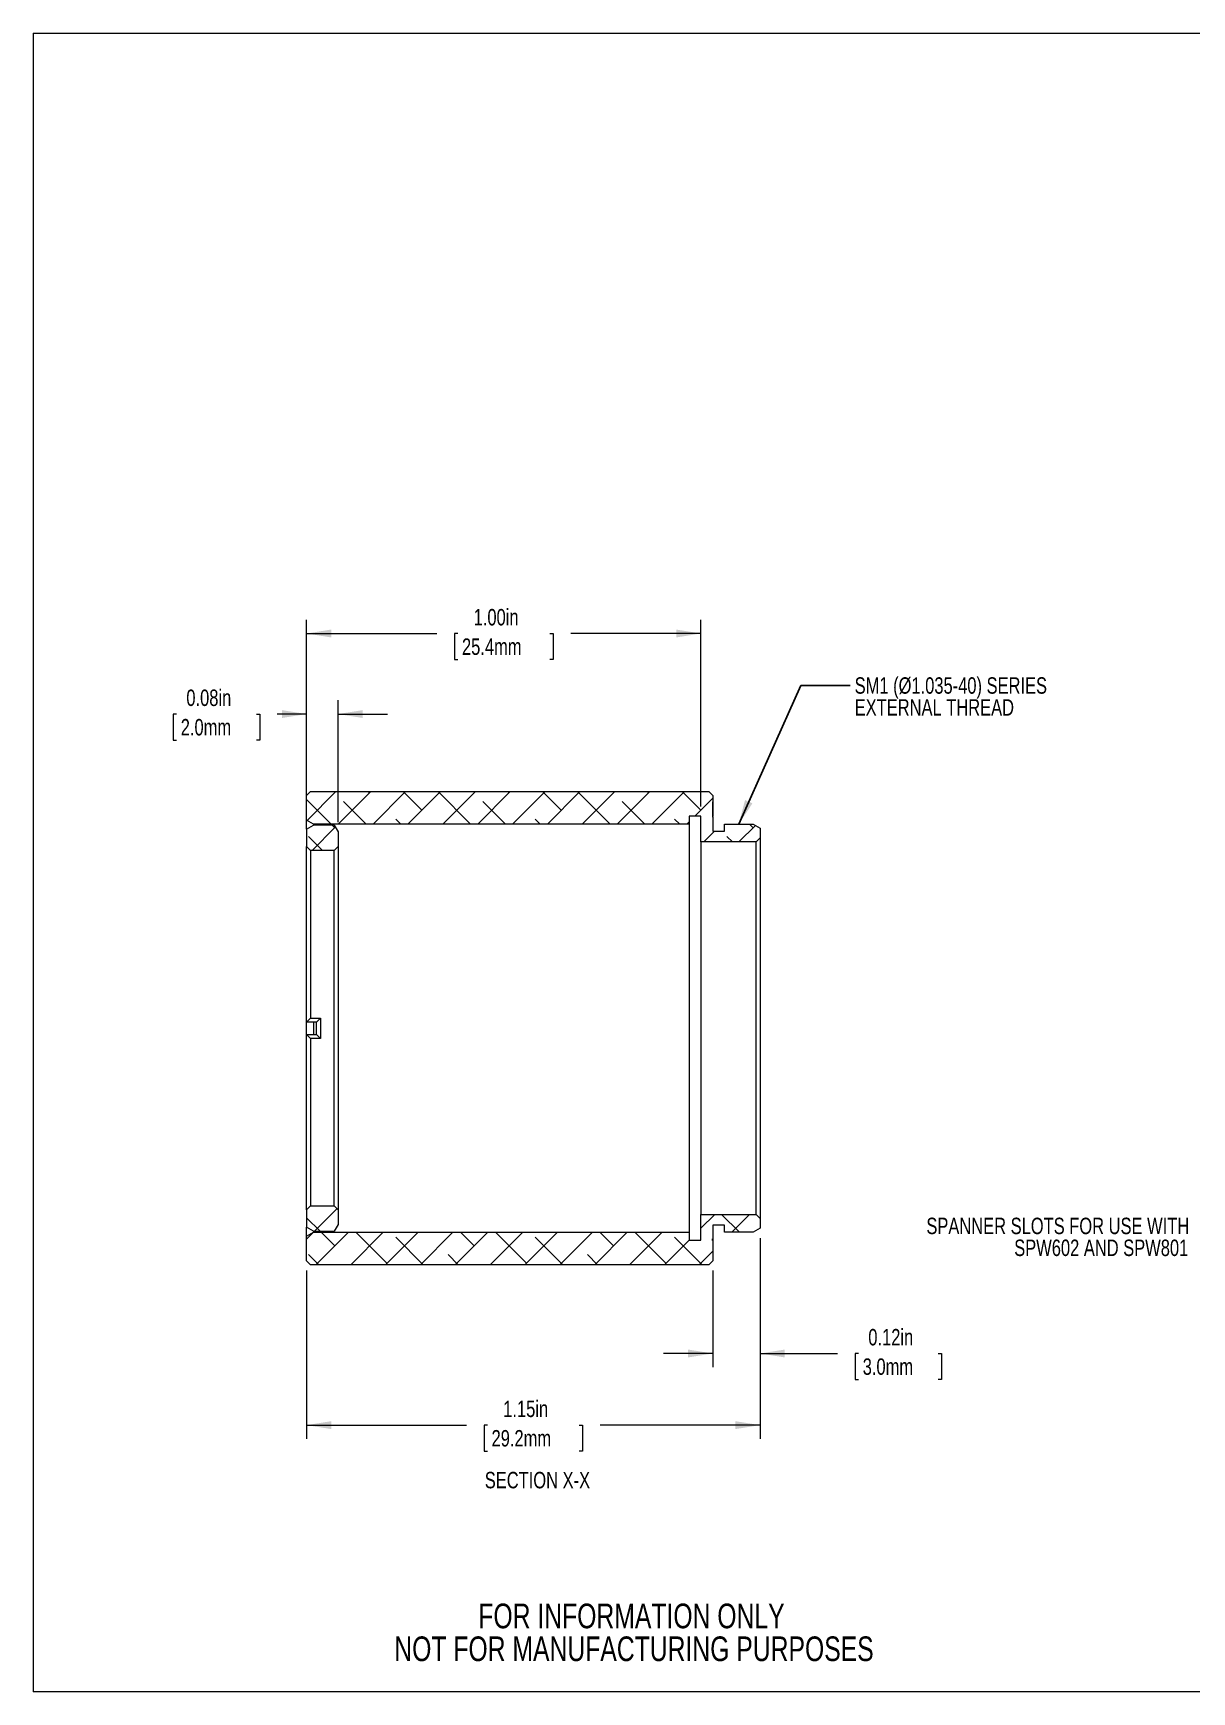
# Model space of a CAD drawing. Header units: inches. Extents: x 0.1 to 10.9, y 0 to 8.5.
# Drawn here: x 0.06 to 5.94, y 0.04 to 8.45 of the extents above; entities that cross this region are included whole.
import ezdxf

# ---------------------------------------------------------------- set-up
doc = ezdxf.new("R2010")
doc.units = ezdxf.units.IN
doc.header["$MEASUREMENT"] = 0
doc.styles.add('SLDTEXTSTYLE0', font='TXT', dxfattribs={"width": 0.75})
doc.dimstyles.new('SLDDIMSTYLE1', dxfattribs={"dimtxt": 0.18, "dimasz": 0.125, "dimexe": 0, "dimexo": 0.0625, "dimgap": 0, "dimtad": 0, "dimtih": 1, "dimtoh": 1, "dimdec": 0, "dimrnd": 1e-09, "dimzin": 0, "dimdsep": 46, "dimtxsty": 'Standard', "dimsah": 1, "dimcen": 0.09, "dimadec": 0, "dimazin": 0, "dimtfac": 0.125, "dimtdec": 0, "dimtofl": 0, "dimtmove": 0, "dimatfit": 3, "dimfxl": 1, "dimfrac": 2, "dimtolj": 1, "dimtzin": 0, "dimarcsym": 0})
doc.dimstyles.new('SLDDIMSTYLE2', dxfattribs={"dimtxt": 0.083333, "dimasz": 0.125, "dimexe": 0, "dimexo": 0.0625, "dimgap": 0.020833, "dimtad": 0, "dimtih": 1, "dimtoh": 1, "dimlfac": 0.5, "dimrnd": 1e-09, "dimzin": 12, "dimdsep": 46, "dimtxsty": 'SLDTEXTSTYLE0', "dimsah": 1, "dimcen": 0.09, "dimadec": 0, "dimazin": 3, "dimtfac": 1, "dimtofl": 0, "dimtmove": 0, "dimatfit": 3, "dimfxl": 1, "dimfrac": 2, "dimtolj": 1, "dimtzin": 12, "dimarcsym": 0})
doc.dimstyles.new('SLDDIMSTYLE3', dxfattribs={"dimtxt": 0.083333, "dimasz": 0.125, "dimexe": 0, "dimexo": 0.0625, "dimgap": 0.020833, "dimtad": 0, "dimtih": 1, "dimtoh": 1, "dimlfac": 0.5, "dimrnd": 1e-09, "dimdsep": 46, "dimtxsty": 'SLDTEXTSTYLE0', "dimsah": 1, "dimcen": 0.09, "dimadec": 0, "dimazin": 2, "dimtfac": 1, "dimtmove": 0, "dimatfit": 0, "dimfxl": 1, "dimfrac": 2, "dimtolj": 1, "dimtzin": 12, "dimarcsym": 0})
doc.dimstyles.new('SLDDIMSTYLE4', dxfattribs={"dimtxt": 0.083333, "dimasz": 0.125, "dimexe": 0, "dimexo": 0.0625, "dimgap": 0.020833, "dimtad": 0, "dimtih": 1, "dimtoh": 1, "dimlfac": 0.5, "dimrnd": 1e-09, "dimzin": 4, "dimdsep": 46, "dimtxsty": 'SLDTEXTSTYLE0', "dimsah": 1, "dimcen": 0.09, "dimadec": 0, "dimazin": 1, "dimtfac": 1, "dimtofl": 0, "dimtmove": 0, "dimatfit": 3, "dimfxl": 1, "dimfrac": 2, "dimtolj": 1, "dimtzin": 12, "dimarcsym": 0})

# ---------------------------------------------------------------- blocks, each defined once
blk = doc.blocks.new('SW_NOTE_2')
at = {"color": 0, "linetype": 'Continuous', "lineweight": 0, "char_height": 0.125, "attachment_point": 2, "style": 'SLDTEXTSTYLE0'}
for s, insert in [('FOR INFORMATION ONLY', (0.9863, 0.1611)), ('NOT FOR MANUFACTURING PURPOSES', (0.9991, -0.0055))]:
    blk.add_mtext(s, dxfattribs=dict(at, insert=insert))
blk = doc.blocks.new('SW_NOTE_4')
at = {"color": 0, "linetype": 'Continuous', "lineweight": 0, "char_height": 0.083333, "attachment_point": 3, "style": 'SLDTEXTSTYLE0'}
for s, insert in [('SPANNER SLOTS FOR USE WITH', (-0.0332, 0.0392)), ('SPW602 AND SPW801', (-0.038, -0.0719))]:
    blk.add_mtext(s, dxfattribs=dict(at, insert=insert))
blk = doc.blocks.new('_D_1')
at = {"color": 7, "linetype": 'Continuous', "lineweight": 0}
for p, q in [((3.7484, 2.3375), (3.7484, 1.3186)), ((1.4484, 2.1725), (1.4484, 1.3186)), ((1.4484, 1.3886), (2.259, 1.3886)), ((2.3654, 1.3886), (2.3485, 1.3886)), ((2.3485, 1.3886), (2.3485, 1.2561)), ((2.8314, 1.3886), (2.8483, 1.3886)), ((2.8483, 1.3886), (2.8483, 1.2561)), ((3.7484, 1.3886), (2.9378, 1.3886)), ((2.3485, 1.2561), (2.3654, 1.2561)), ((2.8483, 1.2561), (2.8314, 1.2561))]:
    blk.add_line(p, q, dxfattribs=at)
for points in [[(1.4484, 1.3886), (1.5734, 1.3686), (1.5734, 1.4086)], [(3.7484, 1.3886), (3.6234, 1.4086), (3.6234, 1.3686)]]:
    blk.add_solid(points, dxfattribs=at)
at = {"color": 7, "linetype": 'Continuous', "lineweight": 0, "char_height": 0.08333, "attachment_point": 1, "style": 'SLDTEXTSTYLE0'}
for s, insert in [('1.15in', (2.4457, 1.5129)), ('29.2mm', (2.3865, 1.3636))]:
    blk.add_mtext(s, dxfattribs=dict(at, insert=insert))
blk = doc.blocks.new('_D_2')
at = {"color": 7, "linetype": 'Continuous', "lineweight": 0}
for p, q in [((3.7484, 2.3375), (3.7484, 1.6821)), ((3.5084, 2.1725), (3.5084, 1.6821)), ((3.5084, 1.7521), (3.2584, 1.7521)), ((3.7484, 1.7521), (4.141, 1.7521)), ((4.2474, 1.7521), (4.2305, 1.7521)), ((4.2305, 1.7521), (4.2305, 1.6197)), ((4.6519, 1.7521), (4.6688, 1.7521)), ((4.6688, 1.7521), (4.6688, 1.6197)), ((4.2305, 1.6197), (4.2474, 1.6197)), ((4.6688, 1.6197), (4.6519, 1.6197))]:
    blk.add_line(p, q, dxfattribs=at)
for points in [[(3.5084, 1.7521), (3.3834, 1.7721), (3.3834, 1.7321)], [(3.7484, 1.7521), (3.8734, 1.7321), (3.8734, 1.7721)]]:
    blk.add_solid(points, dxfattribs=at)
at = {"color": 7, "linetype": 'Continuous', "lineweight": 0, "char_height": 0.08333, "attachment_point": 1, "style": 'SLDTEXTSTYLE0'}
for s, insert in [('0.12in', (4.297, 1.8765)), ('3.0mm', (4.2686, 1.7271))]:
    blk.add_mtext(s, dxfattribs=dict(at, insert=insert))
blk = doc.blocks.new('_D_3')
at = {"color": 7, "linetype": 'Continuous', "lineweight": 0}
for p, q in [((1.4484, 4.6325), (1.4484, 5.4749)), ((3.4484, 4.5275), (3.4484, 5.4749)), ((1.4484, 5.4049), (2.109, 5.4049)), ((2.2154, 5.4049), (2.1985, 5.4049)), ((2.1985, 5.4049), (2.1985, 5.2725)), ((2.6814, 5.4049), (2.6983, 5.4049)), ((2.6983, 5.4049), (2.6983, 5.2725)), ((3.4484, 5.4049), (2.7878, 5.4049)), ((2.1985, 5.2725), (2.2154, 5.2725)), ((2.6983, 5.2725), (2.6814, 5.2725))]:
    blk.add_line(p, q, dxfattribs=at)
for points in [[(1.4484, 5.4049), (1.5734, 5.3849), (1.5734, 5.4249)], [(3.4484, 5.4049), (3.3234, 5.4249), (3.3234, 5.3849)]]:
    blk.add_solid(points, dxfattribs=at)
at = {"color": 7, "linetype": 'Continuous', "lineweight": 0, "char_height": 0.08333, "attachment_point": 1, "style": 'SLDTEXTSTYLE0'}
for s, insert in [('1.00in', (2.2957, 5.5292)), ('25.4mm', (2.2365, 5.3799))]:
    blk.add_mtext(s, dxfattribs=dict(at, insert=insert))
blk = doc.blocks.new('_D_4')
at = {"color": 7, "linetype": 'Continuous', "lineweight": 0}
for p, q in [((1.4484, 4.4625), (1.4484, 5.0662)), ((1.6084, 4.4479), (1.6084, 5.0662)), ((0.7893, 4.9962), (0.7724, 4.9962)), ((0.7724, 4.9962), (0.7724, 4.8638)), ((1.1938, 4.9962), (1.2107, 4.9962)), ((1.2107, 4.9962), (1.2107, 4.8638)), ((1.4484, 4.9962), (1.3002, 4.9962)), ((1.6084, 4.9962), (1.8584, 4.9962)), ((0.7724, 4.8638), (0.7893, 4.8638)), ((1.2107, 4.8638), (1.1938, 4.8638))]:
    blk.add_line(p, q, dxfattribs=at)
for points in [[(1.4484, 4.9962), (1.3234, 5.0162), (1.3234, 4.9762)], [(1.6084, 4.9962), (1.7334, 4.9762), (1.7334, 5.0162)]]:
    blk.add_solid(points, dxfattribs=at)
at = {"color": 7, "linetype": 'Continuous', "lineweight": 0, "char_height": 0.08333, "attachment_point": 1, "style": 'SLDTEXTSTYLE0'}
for s, insert in [('0.08in', (0.8388, 5.1205)), ('2.0mm', (0.8104, 4.9712))]:
    blk.add_mtext(s, dxfattribs=dict(at, insert=insert))
blk = doc.blocks.new('SW_NOTE_5')
at = {"color": 0, "linetype": 'Continuous', "lineweight": 0, "char_height": 0.083333, "attachment_point": 1, "style": 'SLDTEXTSTYLE0'}
for s, insert in [('SM1 (Ø1.035-40) SERIES', (0.0227, 0.0411)), ('EXTERNAL THREAD', (0.0227, -0.07))]:
    blk.add_mtext(s, dxfattribs=dict(at, insert=insert))

msp = doc.modelspace()

# ---------------------------------------------------------------- hatches: boundary and pattern name
at = {"linetype": 'Continuous', "lineweight": 0}
h = msp.add_hatch(dxfattribs=at)
h.set_pattern_fill('ANSI38', style=0)
edge = h.paths.add_edge_path(flags=0)
edge.add_line((3.7484, 4.3675), (3.7484, 4.4175))
edge.add_spline(control_points=[(3.7484, 4.4175), (3.7368, 4.4242), (3.7253, 4.4308), (3.7137, 4.4375)], knot_values=[0.017629, 0.017629, 0.017629, 0.017629, 0.018137, 0.018137, 0.018137, 0.018137], weights=[1, 1, 1, 1], degree=3, periodic=0)
edge.add_line((3.7137, 4.4375), (3.5684, 4.4375))
edge.add_line((3.5684, 4.4375), (3.5684, 4.4015))
edge.add_line((3.5684, 4.4015), (3.5084, 4.4015))
edge.add_line((3.5084, 4.4015), (3.5084, 4.4725))
edge.add_line((3.5084, 4.4725), (3.5064, 4.4725))
edge.add_line((3.5064, 4.4725), (3.5064, 4.5502))
edge.add_line((3.5064, 4.5502), (3.5084, 4.5502))
edge.add_line((3.5084, 4.5502), (3.5084, 4.5825))
edge.add_spline(control_points=[(3.5084, 4.5825), (3.5017, 4.5892), (3.495, 4.5958), (3.4884, 4.6025)], knot_values=[0.107668, 0.107668, 0.107668, 0.107668, 0.108027, 0.108027, 0.108027, 0.108027], weights=[1, 1, 1, 1], degree=3, periodic=0)
edge.add_line((3.4884, 4.6025), (1.4684, 4.6025))
edge.add_spline(control_points=[(1.4684, 4.6025), (1.4617, 4.5958), (1.455, 4.5892), (1.4484, 4.5825)], knot_values=[0.064988, 0.064988, 0.064988, 0.064988, 0.065347, 0.065347, 0.065347, 0.065347], weights=[1, 1, 1, 1], degree=3, periodic=0)
edge.add_line((1.4484, 4.5825), (1.4484, 4.4575))
edge.add_spline(control_points=[(1.4484, 4.4575), (1.4599, 4.4508), (1.4715, 4.4442), (1.483, 4.4375)], knot_values=[0.014756, 0.014756, 0.014756, 0.014756, 0.015264, 0.015264, 0.015264, 0.015264], weights=[1, 1, 1, 1], degree=3, periodic=0)
edge.add_line((1.483, 4.4375), (3.3884, 4.4375))
edge.add_line((3.3884, 4.4375), (3.3884, 4.4775))
edge.add_line((3.3884, 4.4775), (3.4484, 4.4775))
edge.add_line((3.4484, 4.4775), (3.4484, 4.3475))
edge.add_line((3.4484, 4.3475), (3.7284, 4.3475))
edge.add_spline(control_points=[(3.7284, 4.3475), (3.735, 4.3542), (3.7417, 4.3608), (3.7484, 4.3675)], knot_values=[0.054887, 0.054887, 0.054887, 0.054887, 0.055242, 0.055242, 0.055242, 0.055242], weights=[1, 1, 1, 1], degree=3, periodic=0)
h = msp.add_hatch(dxfattribs=at)
h.set_pattern_fill('ANSI38', style=0)
edge = h.paths.add_edge_path(flags=0)
edge.add_spline(control_points=[(1.483, 4.4325), (1.4715, 4.4258), (1.4599, 4.4192), (1.4484, 4.4125)], knot_values=[0.015801, 0.015801, 0.015801, 0.015801, 0.016309, 0.016309, 0.016309, 0.016309], weights=[1, 1, 1, 1], degree=3, periodic=0)
edge.add_line((1.4484, 4.4125), (1.4484, 4.3245))
edge.add_spline(control_points=[(1.4484, 4.3245), (1.455, 4.3178), (1.4617, 4.3112), (1.4684, 4.3045)], knot_values=[0.011723, 0.011723, 0.011723, 0.011723, 0.012083, 0.012083, 0.012083, 0.012083], weights=[1, 1, 1, 1], degree=3, periodic=0)
edge.add_line((1.4684, 4.3045), (1.5884, 4.3045))
edge.add_spline(control_points=[(1.5884, 4.3045), (1.595, 4.3112), (1.6017, 4.3178), (1.6084, 4.3245)], knot_values=[0.05258, 0.05258, 0.05258, 0.05258, 0.052938, 0.052938, 0.052938, 0.052938], weights=[1, 1, 1, 1], degree=3, periodic=0)
edge.add_line((1.6084, 4.3245), (1.6084, 4.3979))
edge.add_spline(control_points=[(1.6084, 4.3979), (1.6017, 4.4094), (1.595, 4.421), (1.5884, 4.4325)], knot_values=[0.047703, 0.047703, 0.047703, 0.047703, 0.048207, 0.048207, 0.048207, 0.048207], weights=[1, 1, 1, 1], degree=3, periodic=0)
edge.add_line((1.5884, 4.4325), (1.483, 4.4325))
h = msp.add_hatch(dxfattribs=at)
h.set_pattern_fill('ANSI38', style=0)
edge = h.paths.add_edge_path(flags=0)
edge.add_spline(control_points=[(1.4484, 2.3925), (1.4599, 2.3858), (1.4715, 2.3792), (1.483, 2.3725)], knot_values=[0.017261, 0.017261, 0.017261, 0.017261, 0.017769, 0.017769, 0.017769, 0.017769], weights=[1, 1, 1, 1], degree=3, periodic=0)
edge.add_line((1.483, 2.3725), (1.5884, 2.3725))
edge.add_spline(control_points=[(1.5884, 2.3725), (1.595, 2.3841), (1.6017, 2.3956), (1.6084, 2.4072)], knot_values=[0.018127, 0.018127, 0.018127, 0.018127, 0.018635, 0.018635, 0.018635, 0.018635], weights=[1, 1, 1, 1], degree=3, periodic=0)
edge.add_line((1.6084, 2.4072), (1.6084, 2.4805))
edge.add_spline(control_points=[(1.6084, 2.4805), (1.6017, 2.4872), (1.595, 2.4938), (1.5884, 2.5005)], knot_values=[0.019873, 0.019873, 0.019873, 0.019873, 0.020232, 0.020232, 0.020232, 0.020232], weights=[1, 1, 1, 1], degree=3, periodic=0)
edge.add_line((1.5884, 2.5005), (1.4684, 2.5005))
edge.add_spline(control_points=[(1.4684, 2.5005), (1.4617, 2.4938), (1.455, 2.4872), (1.4484, 2.4805)], knot_values=[0.013546, 0.013546, 0.013546, 0.013546, 0.013905, 0.013905, 0.013905, 0.013905], weights=[1, 1, 1, 1], degree=3, periodic=0)
edge.add_line((1.4484, 2.4805), (1.4484, 2.3925))
h = msp.add_hatch(dxfattribs=at)
h.set_pattern_fill('ANSI38', style=0)
edge = h.paths.add_edge_path(flags=0)
edge.add_line((3.7484, 2.3875), (3.7484, 2.4375))
edge.add_spline(control_points=[(3.7484, 2.4375), (3.7417, 2.4442), (3.735, 2.4508), (3.7284, 2.4575)], knot_values=[0.0208, 0.0208, 0.0208, 0.0208, 0.021159, 0.021159, 0.021159, 0.021159], weights=[1, 1, 1, 1], degree=3, periodic=0)
edge.add_line((3.7284, 2.4575), (3.4484, 2.4575))
edge.add_line((3.4484, 2.4575), (3.4484, 2.3275))
edge.add_line((3.4484, 2.3275), (3.3884, 2.3275))
edge.add_line((3.3884, 2.3275), (3.3884, 2.3675))
edge.add_line((3.3884, 2.3675), (1.483, 2.3675))
edge.add_spline(control_points=[(1.483, 2.3675), (1.4715, 2.3608), (1.4599, 2.3542), (1.4484, 2.3475)], knot_values=[0.017978, 0.017978, 0.017978, 0.017978, 0.018486, 0.018486, 0.018486, 0.018486], weights=[1, 1, 1, 1], degree=3, periodic=0)
edge.add_line((1.4484, 2.3475), (1.4484, 2.2225))
edge.add_spline(control_points=[(1.4484, 2.2225), (1.455, 2.2158), (1.4617, 2.2092), (1.4684, 2.2025)], knot_values=[0.107668, 0.107668, 0.107668, 0.107668, 0.108027, 0.108027, 0.108027, 0.108027], weights=[1, 1, 1, 1], degree=3, periodic=0)
edge.add_line((1.4684, 2.2025), (3.4884, 2.2025))
edge.add_spline(control_points=[(3.4884, 2.2025), (3.495, 2.2092), (3.5017, 2.2158), (3.5084, 2.2225)], knot_values=[0.064988, 0.064988, 0.064988, 0.064988, 0.065347, 0.065347, 0.065347, 0.065347], weights=[1, 1, 1, 1], degree=3, periodic=0)
edge.add_line((3.5084, 2.2225), (3.5084, 2.3256))
edge.add_line((3.5084, 2.3256), (3.5064, 2.3256))
edge.add_line((3.5064, 2.3256), (3.5064, 2.3337))
edge.add_line((3.5064, 2.3337), (3.5084, 2.3337))
edge.add_line((3.5084, 2.3337), (3.5084, 2.4035))
edge.add_line((3.5084, 2.4035), (3.5684, 2.4035))
edge.add_line((3.5684, 2.4035), (3.5684, 2.3675))
edge.add_line((3.5684, 2.3675), (3.7137, 2.3675))
edge.add_spline(control_points=[(3.7137, 2.3675), (3.7253, 2.3742), (3.7368, 2.3808), (3.7484, 2.3875)], knot_values=[0.01447, 0.01447, 0.01447, 0.01447, 0.014978, 0.014978, 0.014978, 0.014978], weights=[1, 1, 1, 1], degree=3, periodic=0)

# ---------------------------------------------------------------- linework, layer by layer
at = {"color": 7, "linetype": 'Continuous', "lineweight": 0}
for p, q in [((0.0622, 8.4506), (10.9445, 8.4506)), ((0.0622, 8.4506), (0.0622, 0.0356)), ((1.4484, 4.5825), (1.4684, 4.6025)), ((1.4484, 4.4575), (1.4484, 4.5825)), ((1.4684, 4.6025), (3.4884, 4.6025)), ((3.4884, 4.6025), (3.5084, 4.5825)), ((3.5084, 4.5502), (3.5064, 4.5502)), ((3.5064, 4.5502), (3.5064, 4.4725)), ((3.5084, 4.5825), (3.5084, 4.5502)), ((3.4484, 4.4775), (3.3884, 4.4775)), ((3.3884, 4.4775), (3.3884, 4.4375)), ((3.4484, 4.3475), (3.4484, 4.4775)), ((3.5064, 4.5299), (3.5084, 4.5299)), ((3.5064, 4.5099), (3.5084, 4.5099)), ((3.5064, 4.5097), (3.5084, 4.5097)), ((3.5064, 4.4904), (3.5084, 4.4904)), ((3.5064, 4.4761), (3.5084, 4.4761)), ((3.5064, 4.4725), (3.5084, 4.4725)), ((3.5086, 4.5219), (3.5084, 4.5219)), ((3.5084, 4.5099), (3.5084, 4.5097)), ((3.5084, 4.5051), (3.5086, 4.5051)), ((3.5086, 4.5024), (3.5084, 4.5024)), ((3.5084, 4.4765), (3.5086, 4.4765)), ((3.5084, 4.4725), (3.5084, 4.4015)), ((3.5084, 4.464), (3.5086, 4.464)), ((1.483, 4.4375), (1.4484, 4.4575)), ((1.4484, 4.4125), (1.4484, 4.4575)), ((1.4484, 4.4125), (1.483, 4.4325)), ((1.4484, 4.4125), (1.4484, 4.3245)), ((3.3884, 4.4375), (1.483, 4.4375)), ((1.483, 4.4375), (1.483, 4.4325)), ((1.5884, 4.4325), (1.483, 4.4325)), ((1.5884, 4.4325), (1.6084, 4.3979)), ((1.6084, 4.3979), (1.6084, 4.3245)), ((3.3884, 4.4375), (3.3884, 2.3675)), ((3.5084, 4.4598), (3.5086, 4.4598)), ((3.5084, 4.4449), (3.5086, 4.4449)), ((3.5084, 4.4015), (3.5684, 4.4015)), ((3.5684, 4.4015), (3.5684, 4.4375)), ((3.5684, 4.4375), (3.7137, 4.4375)), ((3.7137, 4.4375), (3.7484, 4.4175)), ((3.7484, 4.4175), (3.7484, 4.3675)), ((1.4684, 4.3045), (1.4484, 4.3245)), ((1.4484, 3.4325), (1.4484, 4.3245)), ((1.5884, 4.3045), (1.4684, 4.3045)), ((1.4684, 4.3045), (1.4684, 3.4527)), ((1.6084, 4.3245), (1.5884, 4.3045)), ((1.5884, 2.5005), (1.5884, 4.3045)), ((1.6084, 4.3245), (1.6084, 2.4805)), ((3.7284, 4.3475), (3.4484, 4.3475)), ((3.4484, 4.3475), (3.4484, 2.4575)), ((3.7484, 4.3675), (3.7284, 4.3475)), ((3.7284, 2.4575), (3.7284, 4.3475)), ((3.7484, 4.3675), (3.7484, 2.4375)), ((1.4684, 3.4527), (1.4484, 3.4325)), ((1.4684, 3.4527), (1.5184, 3.4527)), ((1.4984, 3.4325), (1.5184, 3.4527)), ((1.5184, 3.4527), (1.5184, 3.3503)), ((1.4484, 3.4325), (1.4484, 3.4325)), ((1.4984, 3.4325), (1.4484, 3.4325)), ((1.4484, 3.3705), (1.4484, 3.4325)), ((1.4484, 3.3705), (1.4484, 3.3705)), ((1.4484, 3.3705), (1.4684, 3.3503)), ((1.4484, 2.4805), (1.4484, 3.3705)), ((1.4484, 3.3705), (1.4984, 3.3705)), ((1.483, 3.4325), (1.483, 3.3705)), ((1.4984, 3.3705), (1.4984, 3.4325)), ((1.4984, 3.3705), (1.5184, 3.3503)), ((1.4684, 3.3503), (1.4684, 2.5005)), ((1.5184, 3.3503), (1.4684, 3.3503)), ((1.4484, 2.4805), (1.4684, 2.5005)), ((1.4484, 2.4805), (1.4484, 2.3925)), ((1.4684, 2.5005), (1.5884, 2.5005)), ((1.5884, 2.5005), (1.6084, 2.4805)), ((1.6084, 2.4805), (1.6084, 2.4072)), ((3.4484, 2.3275), (3.4484, 2.4575)), ((3.4484, 2.4575), (3.7284, 2.4575)), ((3.7284, 2.4575), (3.7484, 2.4375)), ((1.483, 2.3725), (1.4484, 2.3925)), ((1.4484, 2.3475), (1.4484, 2.3925)), ((1.4484, 2.3475), (1.483, 2.3675)), ((1.483, 2.3725), (1.5884, 2.3725)), ((1.483, 2.3725), (1.483, 2.3675)), ((1.483, 2.3675), (3.3884, 2.3675)), ((1.6084, 2.4072), (1.5884, 2.3725)), ((3.3884, 2.3675), (3.3884, 2.3275)), ((3.5684, 2.4035), (3.5084, 2.4035)), ((3.5084, 2.4035), (3.5084, 2.3337)), ((3.5684, 2.3675), (3.5684, 2.4035)), ((3.7137, 2.3675), (3.5684, 2.3675)), ((3.7484, 2.3875), (3.7137, 2.3675)), ((3.7484, 2.4375), (3.7484, 2.3875)), ((1.4484, 2.2225), (1.4484, 2.3475)), ((3.3884, 2.3275), (3.4484, 2.3275)), ((3.5084, 2.3337), (3.5064, 2.3337)), ((3.5064, 2.3256), (3.5064, 2.3337)), ((3.5064, 2.3256), (3.5084, 2.3256)), ((3.5086, 2.3421), (3.5084, 2.3421)), ((3.5084, 2.3337), (3.5084, 2.3256)), ((3.5084, 2.3256), (3.5084, 2.2225)), ((3.5084, 2.3145), (3.5086, 2.3145)), ((3.5084, 2.2769), (3.5086, 2.2769)), ((1.4684, 2.2025), (1.4484, 2.2225)), ((3.4884, 2.2025), (1.4684, 2.2025)), ((3.5084, 2.2225), (3.4884, 2.2025)), ((10.9445, 0.0356), (0.0622, 0.0356))]:
    msp.add_line(p, q, dxfattribs=at)
msp.add_open_spline([(3.5084, 4.5502), (3.5084, 4.5489), (3.5084, 4.5445), (3.5084, 4.5351), (3.5084, 4.5299)], degree=3, knots=[0.365083, 0.365083, 0.365083, 0.365083, 0.6368368, 1, 1, 1, 1], dxfattribs=at)
for points in [[(3.5084, 4.5299), (3.5084, 4.5213), (3.5084, 4.5127), (3.5084, 4.5099)], [(3.5084, 4.5097), (3.5084, 4.5082), (3.5084, 4.4985), (3.5084, 4.4904)], [(3.5084, 4.4904), (3.5084, 4.4856), (3.5084, 4.4808), (3.5084, 4.4761)], [(3.5084, 4.4724), (3.5084, 4.4744), (3.5084, 4.4756), (3.5084, 4.4761)]]:
    msp.add_open_spline(points, degree=3, dxfattribs=at)

# ---------------------------------------------------------------- block references
for name, p in [('SW_NOTE_5', (4.2051, 5.1416)), ('SW_NOTE_4', (5.9574, 2.4018)), ('SW_NOTE_2', (2.1097, 0.322))]:
    msp.add_blockref(name, p, dxfattribs=at)

# ---------------------------------------------------------------- texts
at = {"color": 7, "linetype": 'Continuous', "lineweight": 0, "insert": (2.6191, 1.1514), "char_height": 0.083333, "attachment_point": 2, "style": 'SLDTEXTSTYLE0'}
msp.add_mtext('SECTION X-X', dxfattribs=at)

# ---------------------------------------------------------------- dimensions: what is measured, and where the dimension line sits
at = {"color": 7, "linetype": 'Continuous', "lineweight": 0}
for base, p1, p2, dimstyle, picture, middle in [((3.4484, 5.4049), (1.4484, 4.5825), (3.4484, 4.4775), 'SLDDIMSTYLE4', '_D_3', (2.4484, 5.4049)), ((1.4484, 4.9962), (1.6084, 4.3979), (1.4484, 4.4125), 'SLDDIMSTYLE3', '_D_4', (0.9915, 4.9962)), ((3.7484, 1.3886), (1.4484, 2.2225), (3.7484, 2.3875), 'SLDDIMSTYLE2', '_D_1', (2.5984, 1.3886)), ((3.7484, 1.7521), (3.5084, 2.2225), (3.7484, 2.3875), 'SLDDIMSTYLE3', '_D_2', (4.4497, 1.7521))]:
    dim = msp.add_linear_dim(base=base, p1=p1, p2=p2, dimstyle=dimstyle, dxfattribs=at)
    dim.commit()
    dim.dimension.update_dxf_attribs({"geometry": picture, "text_midpoint": middle, "dimtype": 160})

# ---------------------------------------------------------------- leaders
msp.add_leader([(3.6397, 4.4375), (3.9551, 5.1416), (4.2051, 5.1416)], dimstyle='SLDDIMSTYLE1', dxfattribs=at)

doc.saveas('drawing.dxf')
